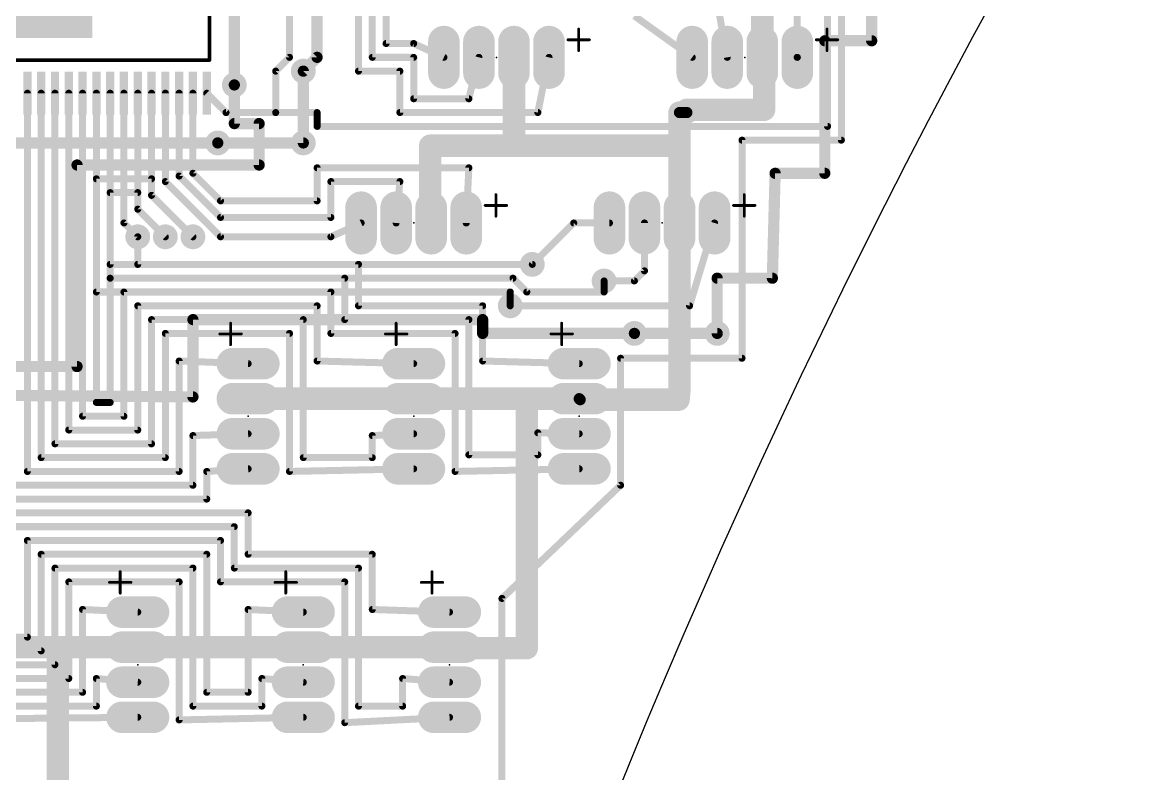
# Model space of a CAD drawing. Extents: x -47 to 149, y 1 to 249.
# Drawn here: x -2.17 to 38.77, y 98.56 to 125.76 of the extents above; entities that cross this region are included whole.
import ezdxf

# ---------------------------------------------------------------- set-up
doc = ezdxf.new("R2010")
doc.units = 0
for name, color, linetype in [('1', 22, 'CONTINUOUS'), ('16', 175, 'CONTINUOUS'), ('17', 82, 'CONTINUOUS'), ('18', 82, 'CONTINUOUS'), ('20', 7, 'CONTINUOUS'), ('21', 253, 'CONTINUOUS'), ('23', 7, 'CONTINUOUS')]:
    doc.layers.add(name, color=color, linetype=linetype)

# ---------------------------------------------------------------- blocks, each defined once
blk = doc.blocks.new('LONGP100')
at = {"const_width": 1}
blk.add_lwpolyline([(-0.5, 0), (0.5, 0)], dxfattribs=at)
at = {"const_width": 0.5}
for points in [[(-0.5, 0.25, 1), (-0.5, -0.25)], [(0.5, -0.25, 1), (0.5, 0.25)]]:
    blk.add_lwpolyline(points, format="xyb", dxfattribs=at)
blk = doc.blocks.new('RECT')
blk.add_solid([(-0.5, -0.5), (0.5, -0.5), (-0.5, 0.5), (0.5, 0.5)])
blk = doc.blocks.new('ROUNDV')
at = {"const_width": 0.5}
blk.add_lwpolyline([(0, -0.25, 1), (0, 0.25, 1), (0, -0.25)], format="xyb", dxfattribs=at)

msp = doc.modelspace()

# ---------------------------------------------------------------- linework, layer by layer
at = {"layer": '1'}
for points, const_width in [([(8.5, 124.5), (8.5, 130.5)], 0.4064), ([(7.5, 128.5), (7.5, 124.5)], 0.254), ([(5.5, 128), (5.5, 123.5)], 0.4064), ([(11, 128), (11, 125)], 0.254), ([(10.5, 124.5), (10.5, 127.5)], 0.254), ([(25.9, 127.5), (25.9, 124.5)], 0.254), ([(10, 127), (10, 124)], 0.254), ([(27, 122), (27, 126.9)], 0.254), ([(27.5, 126.4), (27.5, 121.5)], 0.254), ([(11, 125), (12, 125)], 0.254), ([(12, 125), (13.095, 124.5)], 0.254), ([(7.5, 124.5), (7, 124)], 0.254), ([(8, 124), (8.5, 124.5)], 0.4064), ([(12, 124.5), (10.5, 124.5)], 0.254), ([(12, 123), (12, 124.5)], 0.254), ([(14.365, 124.5), (14, 123)], 0.254), ([(16.5, 122.5), (16.905, 124.5)], 0.254), ([(25.9, 124.5), (25.905, 124.5)], 0.254), ([(7, 124), (7, 122.5)], 0.254), ([(10, 124), (11.5, 124)], 0.254), ([(11.5, 124), (11.5, 122.5)], 0.254), ([(-2, 109.5), (-2, 123.2)], 0.254), ([(-1.5, 110), (-1.5, 123.2)], 0.254), ([(-1, 123.2), (-1, 110.5)], 0.254), ([(-0.5, 111), (-0.5, 123.2)], 0.254), ([(0, 123.2), (0, 111.5)], 0.254), ([(0.5, 123.2), (0.5, 112)], 0.254), ([(1, 123.2), (1, 117)], 0.254), ([(1.5, 123.2), (1.5, 118.5)], 0.254), ([(2, 123.2), (2, 119)], 0.254), ([(2.5, 123.2), (2.5, 119.5)], 0.254), ([(3, 123.2), (3, 120)], 0.254), ([(3.5, 123.2), (3.5, 120.2)], 0.254), ([(4, 123.2), (4, 120.3)], 0.254), ([(4.5, 123.2), (5.2, 122.5)], 0.254), ([(14, 123), (12, 123)], 0.254), ([(5.2, 122.5), (7, 122.5)], 0.254), ([(7, 122.5), (8.5, 122.5)], 0.254), ([(8.5, 122.5), (8.5, 122)], 0.254), ([(11.5, 122.5), (16.5, 122.5)], 0.254), ([(8.5, 122), (27, 122)], 0.254), ([(27.5, 121.5), (23.9, 121.5)], 0.254), ([(23.9, 121.5), (23.9, 113.6)], 0.254), ([(8, 121.4), (4.9, 121.4)], 0.4064), ([(4, 120.3), (5, 119.3)], 0.254), ([(8.5, 119.3), (8.5, 120.5)], 0.254), ([(8.5, 120.5), (14, 120.5)], 0.254), ([(14, 120.5), (13.905, 118.5)], 0.254), ([(3, 120), (5, 118)], 0.254), ([(3.5, 120.2), (5, 118.7)], 0.254), ([(9, 118.7), (9, 120)], 0.254), ([(9, 120), (11.5, 120)], 0.254), ([(11.5, 120), (11.365, 118.5)], 0.254), ([(2.5, 119.5), (4, 118)], 0.254), ([(5, 119.3), (8.5, 119.3)], 0.254), ([(2, 119), (3, 118)], 0.254), ([(5, 118.7), (9, 118.7)], 0.254), ([(1.5, 118.5), (2, 118)], 0.254), ([(9, 118), (10.095, 118.5)], 0.254), ([(16.3, 117), (17.8, 118.5)], 0.254), ([(17.8, 118.5), (19.095, 118.5)], 0.254), ([(20.365, 116.765), (20.365, 118.5)], 0.254), ([(22, 115.5), (22.905, 118.5)], 0.254), ([(5, 118), (9, 118)], 0.254), ([(1, 117), (10, 117)], 0.254), ([(10, 117), (10, 115.5)], 0.254), ([(20, 116.4), (20.365, 116.765)], 0.254), ([(1, 112), (1, 116.5)], 0.254), ([(1, 116.5), (9.5, 116.5)], 0.254), ([(9.5, 116.5), (9.5, 115)], 0.254), ([(18.9, 116.4), (20, 116.4)], 0.254), ([(1.5, 111.5), (1.5, 116)], 0.254), ([(1.5, 116), (9, 116)], 0.254), ([(9, 114.5), (9, 116)], 0.254), ([(8.5, 115.5), (2, 115.5)], 0.254), ([(2, 115.5), (2, 111)], 0.254), ([(8.5, 113.5), (8.5, 115.5)], 0.254), ([(10, 115.5), (14.5, 115.5)], 0.254), ([(14.5, 115.5), (14.5, 113.5)], 0.254), ([(15.5, 115.5), (22, 115.5)], 0.254), ([(2.5, 110.5), (2.5, 115)], 0.254), ([(2.5, 115), (8, 115)], 0.254), ([(8, 115), (8, 110)], 0.254), ([(9.5, 115), (14, 115)], 0.254), ([(14, 115), (14, 110.1)], 0.254), ([(20, 114.5), (23, 114.5)], 0.4064), ([(7.5, 114.5), (3, 114.5)], 0.254), ([(3, 114.5), (3, 110)], 0.254), ([(7.5, 109.5), (7.5, 114.5)], 0.254), ([(13.5, 114.5), (9, 114.5)], 0.254), ([(13.5, 109.5), (13.5, 114.5)], 0.254), ([(6, 113.405), (3.5, 113.5)], 0.254), ([(3.5, 113.5), (3.5, 109.5)], 0.254), ([(12, 113.405), (8.5, 113.5)], 0.254), ([(14.5, 113.5), (18, 113.405)], 0.254), ([(23.9, 113.6), (19.5, 113.6)], 0.254), ([(19.5, 113.6), (19.5, 109)], 0.254), ([(0.5, 112), (1, 112)], 0.254), ([(0, 111.5), (1.5, 111.5)], 0.254), ([(2, 111), (-0.5, 111)], 0.254), ([(4, 110.8), (6, 110.865)], 0.254), ([(10.5, 110.8), (12, 110.865)], 0.254), ([(16.5, 110.1), (16.5, 110.9)], 0.254), ([(16.5, 110.9), (18, 110.865)], 0.254), ([(-1, 110.5), (2.5, 110.5)], 0.254), ([(4, 109), (4, 110.8)], 0.254), ([(10.5, 110), (10.5, 110.8)], 0.254), ([(14, 110.1), (16.5, 110.1)], 0.254), ([(3, 110), (-1.5, 110)], 0.254), ([(8, 110), (10.5, 110)], 0.254), ([(3.5, 109.5), (-2, 109.5)], 0.254), ([(4.5, 109.5), (6, 109.595)], 0.254), ([(4.5, 108.5), (4.5, 109.5)], 0.254), ([(12, 109.595), (7.5, 109.5)], 0.254), ([(18, 109.595), (13.5, 109.5)], 0.254), ([(-2.5, 109), (4, 109)], 0.254), ([(19.5, 109), (15.2, 104.9)], 0.254), ([(-3, 108.5), (4.5, 108.5)], 0.254), ([(6, 108), (-3, 108)], 0.254), ([(6, 106.5), (6, 108)], 0.254), ([(-2.5, 107.5), (5.5, 107.5)], 0.254), ([(5.5, 107.5), (5.5, 106)], 0.254), ([(5, 107), (-2, 107)], 0.254), ([(-2, 107), (-2, 103.5)], 0.254), ([(5, 105.5), (5, 107)], 0.254), ([(-1.5, 103), (-1.5, 106.5)], 0.254), ([(-1.5, 106.5), (4.5, 106.5)], 0.254), ([(4.5, 106.5), (4.5, 101.5)], 0.254), ([(10.5, 106.5), (6, 106.5)], 0.254), ([(10.5, 104.5), (10.5, 106.5)], 0.254), ([(4, 106), (-1, 106)], 0.254), ([(-1, 106), (-1, 102.5)], 0.254), ([(4, 101), (4, 106)], 0.254), ([(5.5, 106), (10, 106)], 0.254), ([(10, 106), (10, 101)], 0.254), ([(-0.5, 102), (-0.5, 105.5)], 0.254), ([(-0.5, 105.5), (3.5, 105.5)], 0.254), ([(3.5, 105.5), (3.5, 100.5)], 0.254), ([(9.5, 105.5), (5, 105.5)], 0.254), ([(9.5, 100.4), (9.5, 105.5)], 0.254), ([(15.2, 104.9), (15.2, 93.8)], 0.254), ([(2, 104.405), (0, 104.5)], 0.254), ([(0, 104.5), (0, 101.5)], 0.254), ([(6, 101.5), (6, 104.5)], 0.254), ([(6, 104.5), (8, 104.405)], 0.254), ([(13.3, 104.405), (10.5, 104.5)], 0.254), ([(-2, 103.5), (-4.5, 103.5)], 0.254), ([(-5, 103), (-1.5, 103)], 0.254), ([(-1, 102.5), (-5.5, 102.5)], 0.254), ([(-6, 102), (-0.5, 102)], 0.254), ([(0.5, 101), (0.5, 102)], 0.254), ([(0.5, 102), (2, 101.865)], 0.254), ([(8, 101.865), (6.5, 102)], 0.254), ([(6.5, 102), (6.5, 101)], 0.254), ([(11.6, 101), (11.6, 102)], 0.254), ([(11.6, 102), (13.3, 101.865)], 0.254), ([(0, 101.5), (-6.5, 101.5)], 0.254), ([(4.5, 101.5), (6, 101.5)], 0.254), ([(-7, 101), (0.5, 101)], 0.254), ([(6.5, 101), (4, 101)], 0.254), ([(10, 101), (11.6, 101)], 0.254), ([(-7.5, 100.5), (2, 100.595)], 0.254), ([(3.5, 100.5), (8, 100.595)], 0.254), ([(13.3, 100.595), (9.5, 100.4)], 0.254)]:
    msp.add_lwpolyline(points, dxfattribs=dict(at, const_width=const_width))
for points, const_width in [([(11, 125.0635, 1), (11, 124.9365)], 0.127), ([(10.9365, 125, 1), (11.0635, 125)], 0.127), ([(12.0264, 125.0578, 1), (11.9736, 124.9422)], 0.127), ([(12, 124.9365, 1), (12, 125.0635)], 0.127), ([(7.4365, 124.5, 1), (7.5635, 124.5)], 0.127), ([(7.5449, 124.4551, 1), (7.4551, 124.5449)], 0.127), ([(8.3984, 124.5, 1), (8.6016, 124.5)], 0.2032), ([(8.5718, 124.4282, 1), (8.4282, 124.5718)], 0.2032), ([(10.5, 124.5635, 1), (10.5, 124.4365)], 0.127), ([(10.4365, 124.5, 1), (10.5635, 124.5)], 0.127), ([(12.0635, 124.5, 1), (11.9365, 124.5)], 0.127), ([(12, 124.4365, 1), (12, 124.5635)], 0.127), ([(13.0686, 124.4422, 1), (13.1214, 124.5578)], 0.127), ([(14.4267, 124.485, 1), (14.3033, 124.515)], 0.127), ([(16.9672, 124.4874, 1), (16.8428, 124.5126)], 0.127), ([(25.9, 124.5635, 1), (25.9, 124.4365)], 0.127), ([(25.8365, 124.5, 1), (25.9635, 124.5)], 0.127), ([(25.905, 124.4365, 1), (25.905, 124.5635)], 0.127), ([(7.0635, 124, 1), (6.9365, 124)], 0.127), ([(6.9551, 124.0449, 1), (7.0449, 123.9551)], 0.127), ([(7.9282, 124.0718, 1), (8.0718, 123.9282)], 0.2032), ([(10, 124.0635, 1), (10, 123.9365)], 0.127), ([(11.5635, 124, 1), (11.4365, 124)], 0.127), ([(11.5, 123.9365, 1), (11.5, 124.0635)], 0.127), ([(9.9365, 124, 1), (10.0635, 124)], 0.127), ([(-1.9365, 123.2, 1), (-2.0635, 123.2)], 0.127), ([(-1.4365, 123.2, 1), (-1.5635, 123.2)], 0.127), ([(-0.9365, 123.2, 1), (-1.0635, 123.2)], 0.127), ([(-0.4365, 123.2, 1), (-0.5635, 123.2)], 0.127), ([(0.0635, 123.2, 1), (-0.0635, 123.2)], 0.127), ([(0.5635, 123.2, 1), (0.4365, 123.2)], 0.127), ([(1.0635, 123.2, 1), (0.9365, 123.2)], 0.127), ([(1.5635, 123.2, 1), (1.4365, 123.2)], 0.127), ([(2.0635, 123.2, 1), (1.9365, 123.2)], 0.127), ([(2.5635, 123.2, 1), (2.4365, 123.2)], 0.127), ([(3.0635, 123.2, 1), (2.9365, 123.2)], 0.127), ([(3.5635, 123.2, 1), (3.4365, 123.2)], 0.127), ([(4.0635, 123.2, 1), (3.9365, 123.2)], 0.127), ([(4.5449, 123.2449, 1), (4.4551, 123.1551)], 0.127), ([(5.3984, 123.5, 1), (5.6016, 123.5)], 0.2032), ([(12, 123.0635, 1), (12, 122.9365)], 0.127), ([(11.9365, 123, 1), (12.0635, 123)], 0.127), ([(13.9383, 123.015, 1), (14.0617, 122.985)], 0.127), ([(14, 122.9365, 1), (14, 123.0635)], 0.127), ([(5.2, 122.5635, 1), (5.2, 122.4365)], 0.127), ([(5.1551, 122.4551, 1), (5.2449, 122.5449)], 0.127), ([(7, 122.5635, 1), (7, 122.4365)], 0.127), ([(6.9365, 122.5, 1), (7.0635, 122.5)], 0.127), ([(7, 122.4365, 1), (7, 122.5635)], 0.127), ([(8.5635, 122.5, 1), (8.4365, 122.5)], 0.127), ([(8.5, 122.4365, 1), (8.5, 122.5635)], 0.127), ([(11.5, 122.5635, 1), (11.5, 122.4365)], 0.127), ([(11.4365, 122.5, 1), (11.5635, 122.5)], 0.127), ([(16.4378, 122.5126, 1), (16.5622, 122.4874)], 0.127), ([(16.5, 122.4365, 1), (16.5, 122.5635)], 0.127), ([(8.5, 122.0635, 1), (8.5, 121.9365)], 0.127), ([(8.4365, 122, 1), (8.5635, 122)], 0.127), ([(26.9365, 122, 1), (27.0635, 122)], 0.127), ([(27, 121.9365, 1), (27, 122.0635)], 0.127), ([(23.9, 121.5635, 1), (23.9, 121.4365)], 0.127), ([(23.9635, 121.5, 1), (23.8365, 121.5)], 0.127), ([(27.5, 121.4365, 1), (27.5, 121.5635)], 0.127), ([(4.9, 121.5016, 1), (4.9, 121.2984)], 0.2032), ([(8, 121.2984, 1), (8, 121.5016)], 0.2032), ([(27.4365, 121.5, 1), (27.5635, 121.5)], 0.127), ([(4.0449, 120.3449, 1), (3.9551, 120.2551)], 0.127), ([(8.5635, 120.5, 1), (8.4365, 120.5)], 0.127), ([(8.5, 120.5635, 1), (8.5, 120.4365)], 0.127), ([(14.0634, 120.497, 1), (13.9366, 120.503)], 0.127), ([(14, 120.4365, 1), (14, 120.5635)], 0.127), ([(3.0449, 120.0449, 1), (2.9551, 119.9551)], 0.127), ([(2.9365, 120, 1), (3.0635, 120)], 0.127), ([(3.5449, 120.2449, 1), (3.4551, 120.1551)], 0.127), ([(3.4365, 120.2, 1), (3.5635, 120.2)], 0.127), ([(3.9365, 120.3, 1), (4.0635, 120.3)], 0.127), ([(9.0635, 120, 1), (8.9365, 120)], 0.127), ([(9, 120.0635, 1), (9, 119.9365)], 0.127), ([(11.5632, 119.9943, 1), (11.4368, 120.0057)], 0.127), ([(11.5, 119.9365, 1), (11.5, 120.0635)], 0.127), ([(2.5449, 119.5449, 1), (2.4551, 119.4551)], 0.127), ([(2.4365, 119.5, 1), (2.5635, 119.5)], 0.127), ([(5, 119.3635, 1), (5, 119.2365)], 0.127), ([(4.9551, 119.2551, 1), (5.0449, 119.3449)], 0.127), ([(8.4365, 119.3, 1), (8.5635, 119.3)], 0.127), ([(8.5, 119.2365, 1), (8.5, 119.3635)], 0.127), ([(2.0449, 119.0449, 1), (1.9551, 118.9551)], 0.127), ([(1.9365, 119, 1), (2.0635, 119)], 0.127), ([(5, 118.7635, 1), (5, 118.6365)], 0.127), ([(4.9551, 118.6551, 1), (5.0449, 118.7449)], 0.127), ([(8.9365, 118.7, 1), (9.0635, 118.7)], 0.127), ([(9, 118.6365, 1), (9, 118.7635)], 0.127), ([(1.5449, 118.5449, 1), (1.4551, 118.4551)], 0.127), ([(1.4365, 118.5, 1), (1.5635, 118.5)], 0.127), ([(10.1214, 118.4422, 1), (10.0686, 118.5578)], 0.127), ([(11.3018, 118.5057, 1), (11.4282, 118.4943)], 0.127), ([(13.8416, 118.503, 1), (13.9684, 118.497)], 0.127), ([(17.8, 118.5635, 1), (17.8, 118.4365)], 0.127), ([(17.8449, 118.4551, 1), (17.7551, 118.5449)], 0.127), ([(19.095, 118.4365, 1), (19.095, 118.5635)], 0.127), ([(20.4285, 118.5, 1), (20.3015, 118.5)], 0.127), ([(22.9658, 118.4817, 1), (22.8442, 118.5183)], 0.127), ([(1.9551, 117.9551, 1), (2.0449, 118.0449)], 0.127), ([(2.9551, 117.9551, 1), (3.0449, 118.0449)], 0.127), ([(3.9551, 117.9551, 1), (4.0449, 118.0449)], 0.127), ([(5, 118.0635, 1), (5, 117.9365)], 0.127), ([(4.9551, 117.9551, 1), (5.0449, 118.0449)], 0.127), ([(8.9736, 118.0578, 1), (9.0264, 117.9422)], 0.127), ([(9, 117.9365, 1), (9, 118.0635)], 0.127), ([(1, 117.0635, 1), (1, 116.9365)], 0.127), ([(10.0635, 117, 1), (9.9365, 117)], 0.127), ([(10, 116.9365, 1), (10, 117.0635)], 0.127), ([(16.2551, 117.0449, 1), (16.3449, 116.9551)], 0.127), ([(0.9365, 117, 1), (1.0635, 117)], 0.127), ([(20.3015, 116.765, 1), (20.4285, 116.765)], 0.127), ([(20.4099, 116.7201, 1), (20.3201, 116.8099)], 0.127), ([(1.0635, 116.5, 1), (0.9365, 116.5)], 0.127), ([(1, 116.5635, 1), (1, 116.4365)], 0.127), ([(9.5635, 116.5, 1), (9.4365, 116.5)], 0.127), ([(9.5, 116.4365, 1), (9.5, 116.5635)], 0.127), ([(18.9, 116.4635, 1), (18.9, 116.3365)], 0.127), ([(19.9551, 116.4449, 1), (20.0449, 116.3551)], 0.127), ([(20, 116.3365, 1), (20, 116.4635)], 0.127), ([(1.5635, 116, 1), (1.4365, 116)], 0.127), ([(1.5, 116.0635, 1), (1.5, 115.9365)], 0.127), ([(9.0635, 116, 1), (8.9365, 116)], 0.127), ([(9, 115.9365, 1), (9, 116.0635)], 0.127), ([(2, 115.5635, 1), (2, 115.4365)], 0.127), ([(2.0635, 115.5, 1), (1.9365, 115.5)], 0.127), ([(8.5635, 115.5, 1), (8.4365, 115.5)], 0.127), ([(8.5, 115.4365, 1), (8.5, 115.5635)], 0.127), ([(10, 115.5635, 1), (10, 115.4365)], 0.127), ([(9.9365, 115.5, 1), (10.0635, 115.5)], 0.127), ([(14.5635, 115.5, 1), (14.4365, 115.5)], 0.127), ([(14.5, 115.4365, 1), (14.5, 115.5635)], 0.127), ([(15.5, 115.5635, 1), (15.5, 115.4365)], 0.127), ([(21.9392, 115.5183, 1), (22.0608, 115.4817)], 0.127), ([(22, 115.4365, 1), (22, 115.5635)], 0.127), ([(2.5635, 115, 1), (2.4365, 115)], 0.127), ([(2.5, 115.0635, 1), (2.5, 114.9365)], 0.127), ([(8.0635, 115, 1), (7.9365, 115)], 0.127), ([(8, 114.9365, 1), (8, 115.0635)], 0.127), ([(9.5, 115.0635, 1), (9.5, 114.9365)], 0.127), ([(9.4365, 115, 1), (9.5635, 115)], 0.127), ([(14.0635, 115, 1), (13.9365, 115)], 0.127), ([(14, 114.9365, 1), (14, 115.0635)], 0.127), ([(20, 114.6016, 1), (20, 114.3984)], 0.2032), ([(23, 114.3984, 1), (23, 114.6016)], 0.2032), ([(3, 114.5635, 1), (3, 114.4365)], 0.127), ([(3.0635, 114.5, 1), (2.9365, 114.5)], 0.127), ([(7.5635, 114.5, 1), (7.4365, 114.5)], 0.127), ([(7.5, 114.4365, 1), (7.5, 114.5635)], 0.127), ([(9, 114.5635, 1), (9, 114.4365)], 0.127), ([(8.9365, 114.5, 1), (9.0635, 114.5)], 0.127), ([(13.5635, 114.5, 1), (13.4365, 114.5)], 0.127), ([(13.5, 114.4365, 1), (13.5, 114.5635)], 0.127), ([(3.5024, 113.5635, 1), (3.4976, 113.4365)], 0.127), ([(3.5635, 113.5, 1), (3.4365, 113.5)], 0.127), ([(5.9976, 113.3415, 1), (6.0024, 113.4685)], 0.127), ([(8.5017, 113.5635, 1), (8.4983, 113.4365)], 0.127), ([(8.4365, 113.5, 1), (8.5635, 113.5)], 0.127), ([(11.9983, 113.3415, 1), (12.0017, 113.4685)], 0.127), ([(14.5017, 113.5635, 1), (14.4983, 113.4365)], 0.127), ([(14.4365, 113.5, 1), (14.5635, 113.5)], 0.127), ([(17.9983, 113.3415, 1), (18.0017, 113.4685)], 0.127), ([(19.5, 113.6635, 1), (19.5, 113.5365)], 0.127), ([(19.5635, 113.6, 1), (19.4365, 113.6)], 0.127), ([(23.8365, 113.6, 1), (23.9635, 113.6)], 0.127), ([(23.9, 113.5365, 1), (23.9, 113.6635)], 0.127), ([(0.5, 112.0635, 1), (0.5, 111.9365)], 0.127), ([(0.4365, 112, 1), (0.5635, 112)], 0.127), ([(0.9365, 112, 1), (1.0635, 112)], 0.127), ([(1, 111.9365, 1), (1, 112.0635)], 0.127), ([(0, 111.5635, 1), (0, 111.4365)], 0.127), ([(-0.0635, 111.5, 1), (0.0635, 111.5)], 0.127), ([(1.4365, 111.5, 1), (1.5635, 111.5)], 0.127), ([(1.5, 111.4365, 1), (1.5, 111.5635)], 0.127), ([(-0.5, 111.0635, 1), (-0.5, 110.9365)], 0.127), ([(-0.5635, 111, 1), (-0.4365, 111)], 0.127), ([(1.9365, 111, 1), (2.0635, 111)], 0.127), ([(2, 110.9365, 1), (2, 111.0635)], 0.127), ([(6.0021, 110.8015, 1), (5.9979, 110.9285)], 0.127), ([(12.0027, 110.8016, 1), (11.9973, 110.9284)], 0.127), ([(16.5635, 110.9, 1), (16.4365, 110.9)], 0.127), ([(16.5015, 110.9635, 1), (16.4985, 110.8365)], 0.127), ([(17.9985, 110.8015, 1), (18.0015, 110.9285)], 0.127), ([(-1, 110.5635, 1), (-1, 110.4365)], 0.127), ([(-1.0635, 110.5, 1), (-0.9365, 110.5)], 0.127), ([(2.4365, 110.5, 1), (2.5635, 110.5)], 0.127), ([(2.5, 110.4365, 1), (2.5, 110.5635)], 0.127), ([(4.0635, 110.8, 1), (3.9365, 110.8)], 0.127), ([(3.9979, 110.8635, 1), (4.0021, 110.7365)], 0.127), ([(10.5635, 110.8, 1), (10.4365, 110.8)], 0.127), ([(10.4973, 110.8634, 1), (10.5027, 110.7366)], 0.127), ([(14, 110.1635, 1), (14, 110.0365)], 0.127), ([(13.9365, 110.1, 1), (14.0635, 110.1)], 0.127), ([(16.4365, 110.1, 1), (16.5635, 110.1)], 0.127), ([(16.5, 110.0365, 1), (16.5, 110.1635)], 0.127), ([(-1.5, 110.0635, 1), (-1.5, 109.9365)], 0.127), ([(-1.5635, 110, 1), (-1.4365, 110)], 0.127), ([(2.9365, 110, 1), (3.0635, 110)], 0.127), ([(3, 109.9365, 1), (3, 110.0635)], 0.127), ([(8, 110.0635, 1), (8, 109.9365)], 0.127), ([(7.9365, 110, 1), (8.0635, 110)], 0.127), ([(10.4365, 110, 1), (10.5635, 110)], 0.127), ([(10.5, 109.9365, 1), (10.5, 110.0635)], 0.127), ([(-2, 109.5635, 1), (-2, 109.4365)], 0.127), ([(-2.0635, 109.5, 1), (-1.9365, 109.5)], 0.127), ([(3.4365, 109.5, 1), (3.5635, 109.5)], 0.127), ([(3.5, 109.4365, 1), (3.5, 109.5635)], 0.127), ([(4.5635, 109.5, 1), (4.4365, 109.5)], 0.127), ([(4.496, 109.5634, 1), (4.504, 109.4366)], 0.127), ([(6.004, 109.5316, 1), (5.996, 109.6584)], 0.127), ([(7.4987, 109.5635, 1), (7.5013, 109.4365)], 0.127), ([(7.4365, 109.5, 1), (7.5635, 109.5)], 0.127), ([(12.0013, 109.5315, 1), (11.9987, 109.6585)], 0.127), ([(13.4987, 109.5635, 1), (13.5013, 109.4365)], 0.127), ([(13.4365, 109.5, 1), (13.5635, 109.5)], 0.127), ([(18.0013, 109.5315, 1), (17.9987, 109.6585)], 0.127), ([(3.9365, 109, 1), (4.0635, 109)], 0.127), ([(4, 108.9365, 1), (4, 109.0635)], 0.127), ([(19.4365, 109, 1), (19.5635, 109)], 0.127), ([(19.5438, 108.954, 1), (19.4562, 109.046)], 0.127), ([(4.4365, 108.5, 1), (4.5635, 108.5)], 0.127), ([(4.5, 108.4365, 1), (4.5, 108.5635)], 0.127), ([(6.0635, 108, 1), (5.9365, 108)], 0.127), ([(6, 107.9365, 1), (6, 108.0635)], 0.127), ([(5.5635, 107.5, 1), (5.4365, 107.5)], 0.127), ([(5.5, 107.4365, 1), (5.5, 107.5635)], 0.127), ([(-2, 107.0635, 1), (-2, 106.9365)], 0.127), ([(-1.9365, 107, 1), (-2.0635, 107)], 0.127), ([(5.0635, 107, 1), (4.9365, 107)], 0.127), ([(5, 106.9365, 1), (5, 107.0635)], 0.127), ([(-1.4365, 106.5, 1), (-1.5635, 106.5)], 0.127), ([(-1.5, 106.5635, 1), (-1.5, 106.4365)], 0.127), ([(4.5635, 106.5, 1), (4.4365, 106.5)], 0.127), ([(4.5, 106.4365, 1), (4.5, 106.5635)], 0.127), ([(6, 106.5635, 1), (6, 106.4365)], 0.127), ([(5.9365, 106.5, 1), (6.0635, 106.5)], 0.127), ([(10.5635, 106.5, 1), (10.4365, 106.5)], 0.127), ([(10.5, 106.4365, 1), (10.5, 106.5635)], 0.127), ([(-1, 106.0635, 1), (-1, 105.9365)], 0.127), ([(-0.9365, 106, 1), (-1.0635, 106)], 0.127), ([(4.0635, 106, 1), (3.9365, 106)], 0.127), ([(4, 105.9365, 1), (4, 106.0635)], 0.127), ([(5.5, 106.0635, 1), (5.5, 105.9365)], 0.127), ([(5.4365, 106, 1), (5.5635, 106)], 0.127), ([(10.0635, 106, 1), (9.9365, 106)], 0.127), ([(10, 105.9365, 1), (10, 106.0635)], 0.127), ([(-0.4365, 105.5, 1), (-0.5635, 105.5)], 0.127), ([(-0.5, 105.5635, 1), (-0.5, 105.4365)], 0.127), ([(3.5635, 105.5, 1), (3.4365, 105.5)], 0.127), ([(3.5, 105.4365, 1), (3.5, 105.5635)], 0.127), ([(5, 105.5635, 1), (5, 105.4365)], 0.127), ([(4.9365, 105.5, 1), (5.0635, 105.5)], 0.127), ([(9.5635, 105.5, 1), (9.4365, 105.5)], 0.127), ([(9.5, 105.4365, 1), (9.5, 105.5635)], 0.127), ([(15.2635, 104.9, 1), (15.1365, 104.9)], 0.127), ([(15.1562, 104.946, 1), (15.2438, 104.854)], 0.127), ([(0.003, 104.5634, 1), (-0.003, 104.4366)], 0.127), ([(0.0635, 104.5, 1), (-0.0635, 104.5)], 0.127), ([(1.997, 104.3416, 1), (2.003, 104.4684)], 0.127), ([(6.0635, 104.5, 1), (5.9365, 104.5)], 0.127), ([(6.003, 104.5634, 1), (5.997, 104.4366)], 0.127), ([(7.997, 104.3416, 1), (8.003, 104.4684)], 0.127), ([(10.5022, 104.5635, 1), (10.4978, 104.4365)], 0.127), ([(10.4365, 104.5, 1), (10.5635, 104.5)], 0.127), ([(13.2978, 104.3415, 1), (13.3022, 104.4685)], 0.127), ([(-2, 103.4365, 1), (-2, 103.5635)], 0.127), ([(-2.0635, 103.5, 1), (-1.9365, 103.5)], 0.127), ([(-1.5635, 103, 1), (-1.4365, 103)], 0.127), ([(-1.5, 102.9365, 1), (-1.5, 103.0635)], 0.127), ([(-1.0635, 102.5, 1), (-0.9365, 102.5)], 0.127), ([(-1, 102.4365, 1), (-1, 102.5635)], 0.127), ([(-0.5635, 102, 1), (-0.4365, 102)], 0.127), ([(-0.5, 101.9365, 1), (-0.5, 102.0635)], 0.127), ([(0.5635, 102, 1), (0.4365, 102)], 0.127), ([(0.5057, 102.0632, 1), (0.4943, 101.9368)], 0.127), ([(1.9943, 101.8018, 1), (2.0057, 101.9282)], 0.127), ([(6.5057, 102.0632, 1), (6.4943, 101.9368)], 0.127), ([(6.5635, 102, 1), (6.4365, 102)], 0.127), ([(7.9943, 101.8018, 1), (8.0057, 101.9282)], 0.127), ([(11.6635, 102, 1), (11.5365, 102)], 0.127), ([(11.605, 102.0633, 1), (11.595, 101.9367)], 0.127), ([(13.295, 101.8017, 1), (13.305, 101.9283)], 0.127), ([(-0.0635, 101.5, 1), (0.0635, 101.5)], 0.127), ([(0, 101.4365, 1), (0, 101.5635)], 0.127), ([(4.5, 101.5635, 1), (4.5, 101.4365)], 0.127), ([(4.4365, 101.5, 1), (4.5635, 101.5)], 0.127), ([(5.9365, 101.5, 1), (6.0635, 101.5)], 0.127), ([(6, 101.4365, 1), (6, 101.5635)], 0.127), ([(0.4365, 101, 1), (0.5635, 101)], 0.127), ([(0.5, 100.9365, 1), (0.5, 101.0635)], 0.127), ([(4, 101.0635, 1), (4, 100.9365)], 0.127), ([(3.9365, 101, 1), (4.0635, 101)], 0.127), ([(6.4365, 101, 1), (6.5635, 101)], 0.127), ([(6.5, 100.9365, 1), (6.5, 101.0635)], 0.127), ([(10, 101.0635, 1), (10, 100.9365)], 0.127), ([(9.9365, 101, 1), (10.0635, 101)], 0.127), ([(11.5365, 101, 1), (11.6635, 101)], 0.127), ([(11.6, 100.9365, 1), (11.6, 101.0635)], 0.127), ([(2.0006, 100.5315, 1), (1.9994, 100.6585)], 0.127), ([(3.4987, 100.5635, 1), (3.5013, 100.4365)], 0.127), ([(3.4365, 100.5, 1), (3.5635, 100.5)], 0.127), ([(8.0013, 100.5315, 1), (7.9987, 100.6585)], 0.127), ([(9.4967, 100.4634, 1), (9.5033, 100.3366)], 0.127), ([(9.4365, 100.4, 1), (9.5635, 100.4)], 0.127), ([(13.3033, 100.5316, 1), (13.2967, 100.6584)], 0.127)]:
    msp.add_lwpolyline(points, format="xyb", dxfattribs=dict(at, const_width=const_width))
at = {"layer": '16'}
for points, const_width in [([(28.6, 125.1), (28.6, 128.4)], 0.4064), ([(23, 126.5), (23.365, 124.5)], 0.254), ([(24.635, 124.5), (24.635, 126.5)], 0.8128), ([(20, 126), (22.095, 124.5)], 0.254), ([(26.9, 120.3), (26.9, 125.1)], 0.4064), ([(26.9, 125.1), (28.6, 125.1)], 0.4064), ([(15.635, 124.5), (15.635, 121.3)], 0.8128), ([(24.7, 122.6), (24.7, 124.5)], 0.8128), ([(24.7, 124.5), (24.635, 124.5)], 0.6096), ([(8, 124), (8, 121.4)], 0.4064), ([(5.5, 123.5), (5.5, 122.1)], 0.4064), ([(21.635, 121.3), (21.635, 122.5)], 0.8128), ([(21.9, 122.5), (21.9, 122.6)], 0.8128), ([(21.9, 122.6), (24.7, 122.6)], 0.8128), ([(21.635, 122.5), (21.9, 122.5)], 0.4064), ([(5.5, 122.1), (6.4, 122.1)], 0.4064), ([(6.4, 122.1), (6.4, 120.6)], 0.4064), ([(15.635, 121.3), (12.6, 121.3)], 0.8128), ([(12.6, 121.3), (12.6, 118.5)], 0.8128), ([(15.635, 121.3), (21.635, 121.3)], 0.8128), ([(21.635, 118.5), (21.635, 121.3)], 0.8128), ([(4.9, 121.4), (-7.2, 121.4)], 0.4064), ([(6.4, 120.6), (-0.2, 120.6)], 0.4064), ([(-0.2, 120.6), (-0.2, 113.3)], 0.4064), ([(25.1, 120.3), (25, 116.5)], 0.4064), ([(25.1, 120.3), (26.9, 120.3)], 0.4064), ([(2.5, 120.1), (0.5, 120.1)], 0.254), ([(0.5, 120.1), (0.5, 116)], 0.254), ([(2.5, 119.5), (2.5, 120.1)], 0.254), ([(2, 119.6), (1, 119.6)], 0.254), ([(1, 119.6), (1, 116.5)], 0.254), ([(2, 119), (2, 119.6)], 0.254), ([(4, 118), (2.5, 119.5)], 0.254), ([(3, 118), (2, 119)], 0.254), ([(12.6, 118.5), (12.635, 118.5)], 0.6096), ([(21.635, 112.465), (21.635, 118.5)], 0.8128), ([(2, 118), (2, 117)], 0.254), ([(2, 117), (16.3, 117)], 0.254), ([(23, 114.5), (23, 116.5)], 0.4064), ([(23, 116.5), (25, 116.5)], 0.4064), ([(1, 116.5), (15.6, 116.5)], 0.254), ([(15.6, 116.5), (16.1, 116)], 0.254), ([(18.9, 116), (18.9, 116.4)], 0.254), ([(0.5, 116), (15.5, 116)], 0.254), ([(15.5, 116), (15.5, 115.5)], 0.254), ([(16.1, 116), (18.9, 116)], 0.254), ([(4, 112.2), (4, 115)], 0.4064), ([(4, 115), (14.5, 115)], 0.4064), ([(14.5, 115), (14.5, 114.5)], 0.4064), ([(14.5, 114.5), (20, 114.5)], 0.4064), ([(-0.2, 113.3), (-8.4, 113.3)], 0.4064), ([(21.6, 112.1), (21.635, 112.465)], 0.8128), ([(-8.2, 112.3), (4, 112.2)], 0.4064), ([(6, 112.135), (12, 112.135)], 0.8128), ([(12, 112.135), (16.1, 112.135)], 0.8128), ([(16.1, 112.135), (18, 112.135)], 0.8128), ([(16.1, 103.1), (16.1, 112.135)], 0.8128), ([(18.035, 112.1), (21.6, 112.1)], 0.8128), ([(18, 112.135), (18.035, 112.1)], 0.4064), ([(-8.1, 103.135), (-0.9, 103.135)], 0.8128), ([(-0.9, 103.135), (2, 103.135)], 0.8128), ([(-0.9, 95.4), (-0.9, 103.135)], 0.8128), ([(2, 103.135), (8, 103.135)], 0.8128), ([(8, 103.135), (13.3, 103.135)], 0.8128), ([(13.3, 103.135), (14.035, 103.1)], 0.8128), ([(14.035, 103.1), (16.1, 103.1)], 0.8128)]:
    msp.add_lwpolyline(points, dxfattribs=dict(at, const_width=const_width))
for points, const_width in [([(27.0016, 125.1, 1), (26.7984, 125.1)], 0.2032), ([(26.9, 125.2016, 1), (26.9, 124.9984)], 0.2032), ([(28.6, 124.9984, 1), (28.6, 125.2016)], 0.2032), ([(15.8382, 124.5, 1), (15.4318, 124.5)], 0.4064), ([(24.9032, 124.5, 1), (24.4968, 124.5)], 0.4064), ([(28.4984, 125.1, 1), (28.7016, 125.1)], 0.2032), ([(22.058, 124.4484, 1), (22.132, 124.5516)], 0.127), ([(23.3025, 124.4886, 1), (23.4275, 124.5114)], 0.127), ([(24.4318, 124.5, 1), (24.8382, 124.5)], 0.4064), ([(24.635, 124.6524, 1), (24.635, 124.3476)], 0.3048), ([(24.7, 124.3476, 1), (24.7, 124.6524)], 0.3048), ([(8.1016, 124, 1), (7.8984, 124)], 0.2032), ([(5.6016, 123.5, 1), (5.3984, 123.5)], 0.2032), ([(21.8382, 122.5, 1), (21.4318, 122.5)], 0.4064), ([(22.1032, 122.6, 1), (21.6968, 122.6)], 0.4064), ([(21.9, 122.8032, 1), (21.9, 122.3968)], 0.4064), ([(24.7, 122.3968, 1), (24.7, 122.8032)], 0.4064), ([(21.635, 122.6016, 1), (21.635, 122.3984)], 0.2032), ([(21.6968, 122.5, 1), (22.1032, 122.5)], 0.4064), ([(21.9, 122.3984, 1), (21.9, 122.6016)], 0.2032), ([(24.4968, 122.6, 1), (24.9032, 122.6)], 0.4064), ([(5.5, 122.2016, 1), (5.5, 121.9984)], 0.2032), ([(5.3984, 122.1, 1), (5.6016, 122.1)], 0.2032), ([(6.5016, 122.1, 1), (6.2984, 122.1)], 0.2032), ([(6.4, 121.9984, 1), (6.4, 122.2016)], 0.2032), ([(12.6, 121.5032, 1), (12.6, 121.0968)], 0.4064), ([(12.8032, 121.3, 1), (12.3968, 121.3)], 0.4064), ([(15.635, 121.5032, 1), (15.635, 121.0968)], 0.4064), ([(15.635, 121.0968, 1), (15.635, 121.5032)], 0.4064), ([(21.8382, 121.3, 1), (21.4318, 121.3)], 0.4064), ([(21.635, 121.0968, 1), (21.635, 121.5032)], 0.4064), ([(4.9, 121.2984, 1), (4.9, 121.5016)], 0.2032), ([(7.8984, 121.4, 1), (8.1016, 121.4)], 0.2032), ([(15.4318, 121.3, 1), (15.8382, 121.3)], 0.4064), ([(21.4318, 121.3, 1), (21.8382, 121.3)], 0.4064), ([(-0.2, 120.7016, 1), (-0.2, 120.4984)], 0.2032), ([(-0.0984, 120.6, 1), (-0.3016, 120.6)], 0.2032), ([(6.4, 120.4984, 1), (6.4, 120.7016)], 0.2032), ([(6.2984, 120.6, 1), (6.5016, 120.6)], 0.2032), ([(25.1, 120.4016, 1), (25.1, 120.1984)], 0.2032), ([(25.2016, 120.2973, 1), (24.9984, 120.3027)], 0.2032), ([(26.7984, 120.3, 1), (27.0016, 120.3)], 0.2032), ([(26.9, 120.1984, 1), (26.9, 120.4016)], 0.2032), ([(0.5, 120.1635, 1), (0.5, 120.0365)], 0.127), ([(0.5635, 120.1, 1), (0.4365, 120.1)], 0.127), ([(2.5635, 120.1, 1), (2.4365, 120.1)], 0.127), ([(2.5, 120.0365, 1), (2.5, 120.1635)], 0.127), ([(1, 119.6635, 1), (1, 119.5365)], 0.127), ([(1.0635, 119.6, 1), (0.9365, 119.6)], 0.127), ([(2.0635, 119.6, 1), (1.9365, 119.6)], 0.127), ([(2, 119.5365, 1), (2, 119.6635)], 0.127), ([(2.5449, 119.5449, 1), (2.4551, 119.4551)], 0.127), ([(2.4365, 119.5, 1), (2.5635, 119.5)], 0.127), ([(2.0449, 119.0449, 1), (1.9551, 118.9551)], 0.127), ([(1.9365, 119, 1), (2.0635, 119)], 0.127), ([(12.6, 118.6524, 1), (12.6, 118.3476)], 0.3048), ([(12.635, 118.3476, 1), (12.635, 118.6524)], 0.3048), ([(21.8382, 118.5, 1), (21.4318, 118.5)], 0.4064), ([(12.3968, 118.5, 1), (12.8032, 118.5)], 0.4064), ([(21.4318, 118.5, 1), (21.8382, 118.5)], 0.4064), ([(2.0635, 118, 1), (1.9365, 118)], 0.127), ([(2.9551, 117.9551, 1), (3.0449, 118.0449)], 0.127), ([(3.9551, 117.9551, 1), (4.0449, 118.0449)], 0.127), ([(2, 117.0635, 1), (2, 116.9365)], 0.127), ([(16.3, 116.9365, 1), (16.3, 117.0635)], 0.127), ([(1.9365, 117, 1), (2.0635, 117)], 0.127), ([(23.1016, 116.5, 1), (22.8984, 116.5)], 0.2032), ([(23, 116.6016, 1), (23, 116.3984)], 0.2032), ([(25, 116.3984, 1), (25, 116.6016)], 0.2032), ([(1, 116.5635, 1), (1, 116.4365)], 0.127), ([(0.9365, 116.5, 1), (1.0635, 116.5)], 0.127), ([(15.6449, 116.5449, 1), (15.5551, 116.4551)], 0.127), ([(15.6, 116.4365, 1), (15.6, 116.5635)], 0.127), ([(18.9635, 116.4, 1), (18.8365, 116.4)], 0.127), ([(24.8984, 116.5027, 1), (25.1016, 116.4973)], 0.2032), ([(0.5, 116.0635, 1), (0.5, 115.9365)], 0.127), ([(0.4365, 116, 1), (0.5635, 116)], 0.127), ([(15.5635, 116, 1), (15.4365, 116)], 0.127), ([(15.5, 115.9365, 1), (15.5, 116.0635)], 0.127), ([(16.1, 116.0635, 1), (16.1, 115.9365)], 0.127), ([(16.0551, 115.9551, 1), (16.1449, 116.0449)], 0.127), ([(18.8365, 116, 1), (18.9635, 116)], 0.127), ([(18.9, 115.9365, 1), (18.9, 116.0635)], 0.127), ([(15.4365, 115.5, 1), (15.5635, 115.5)], 0.127), ([(4.1016, 115, 1), (3.8984, 115)], 0.2032), ([(4, 115.1016, 1), (4, 114.8984)], 0.2032), ([(14.6016, 115, 1), (14.3984, 115)], 0.2032), ([(14.5, 114.8984, 1), (14.5, 115.1016)], 0.2032), ([(14.5, 114.6016, 1), (14.5, 114.3984)], 0.2032), ([(20, 114.3984, 1), (20, 114.6016)], 0.2032), ([(14.3984, 114.5, 1), (14.6016, 114.5)], 0.2032), ([(22.8984, 114.5, 1), (23.1016, 114.5)], 0.2032), ([(-0.2, 113.1984, 1), (-0.2, 113.4016)], 0.2032), ([(-0.3016, 113.3, 1), (-0.0984, 113.3)], 0.2032), ([(21.4318, 112.465, 1), (21.8382, 112.465)], 0.4064), ([(21.8373, 112.4456, 1), (21.4327, 112.4844)], 0.4064), ([(3.8984, 112.2, 1), (4.1016, 112.2)], 0.2032), ([(3.9992, 112.0984, 1), (4.0008, 112.3016)], 0.2032), ([(6, 112.3382, 1), (6, 111.9318)], 0.4064), ([(12, 112.3382, 1), (12, 111.9318)], 0.4064), ([(12, 111.9318, 1), (12, 112.3382)], 0.4064), ([(16.1, 112.3382, 1), (16.1, 111.9318)], 0.4064), ([(16.3032, 112.135, 1), (15.8968, 112.135)], 0.4064), ([(16.1, 111.9318, 1), (16.1, 112.3382)], 0.4064), ([(18.035, 112.3032, 1), (18.035, 111.8968)], 0.4064), ([(18, 111.9318, 1), (18, 112.3382)], 0.4064), ([(18.0718, 112.2068, 1), (17.9282, 112.0632)], 0.2032), ([(17.9632, 112.0282, 1), (18.1068, 112.1718)], 0.2032), ([(21.3977, 112.1194, 1), (21.8023, 112.0806)], 0.4064), ([(21.6, 111.8968, 1), (21.6, 112.3032)], 0.4064), ([(-0.9, 103.3382, 1), (-0.9, 102.9318)], 0.4064), ([(-0.6968, 103.135, 1), (-1.1032, 103.135)], 0.4064), ([(-0.9, 102.9318, 1), (-0.9, 103.3382)], 0.4064), ([(2, 103.3382, 1), (2, 102.9318)], 0.4064), ([(2, 102.9318, 1), (2, 103.3382)], 0.4064), ([(8, 103.3382, 1), (8, 102.9318)], 0.4064), ([(8, 102.9318, 1), (8, 103.3382)], 0.4064), ([(13.3097, 103.338, 1), (13.2903, 102.932)], 0.4064), ([(13.3, 102.9318, 1), (13.3, 103.3382)], 0.4064), ([(14.035, 103.3032, 1), (14.035, 102.8968)], 0.4064), ([(14.0253, 102.897, 1), (14.0447, 103.303)], 0.4064), ([(15.8968, 103.1, 1), (16.3032, 103.1)], 0.4064), ([(16.1, 102.8968, 1), (16.1, 103.3032)], 0.4064)]:
    msp.add_lwpolyline(points, format="xyb", dxfattribs=dict(at, const_width=const_width))
at = {"layer": '20'}
for centre, radius, start, end in [((236.4723, 13.3419), 283.1243, 123.6957, 182.4174), ((276.3727, -6.2602), 277.2785, 132.7657, 178.4169)]:
    msp.add_arc(centre, radius, start, end, dxfattribs=at)
at = {"layer": '21'}
for points, const_width in [([(4.6, 124.4), (4.6, 129.6)], 0.127), ([(17.9806, 125.5253), (17.9806, 124.7457)], 0.1016), ([(26.9806, 125.5253), (26.9806, 124.7457)], 0.1016), ([(17.5908, 125.1355), (18.3704, 125.1355)], 0.1016), ([(26.5908, 125.1355), (27.3704, 125.1355)], 0.1016), ([(-9.1, 124.4), (4.6, 124.4)], 0.127), ([(14.9806, 119.5253), (14.9806, 118.7457)], 0.1016), ([(23.9806, 119.5253), (23.9806, 118.7457)], 0.1016), ([(14.5908, 119.1355), (15.3704, 119.1355)], 0.1016), ([(23.5908, 119.1355), (24.3704, 119.1355)], 0.1016), ([(5.3645, 114.0908), (5.3645, 114.8704)], 0.1016), ([(11.3645, 114.0908), (11.3645, 114.8704)], 0.1016), ([(17.3645, 114.0908), (17.3645, 114.8704)], 0.1016), ([(4.9747, 114.4806), (5.7543, 114.4806)], 0.1016), ([(10.9747, 114.4806), (11.7543, 114.4806)], 0.1016), ([(16.9747, 114.4806), (17.7543, 114.4806)], 0.1016), ([(1.3645, 105.0908), (1.3645, 105.8704)], 0.1016), ([(7.3645, 105.0908), (7.3645, 105.8704)], 0.1016), ([(12.6645, 105.0908), (12.6645, 105.8704)], 0.1016), ([(0.9747, 105.4806), (1.7543, 105.4806)], 0.1016), ([(6.9747, 105.4806), (7.7543, 105.4806)], 0.1016), ([(12.2747, 105.4806), (13.0543, 105.4806)], 0.1016)]:
    msp.add_lwpolyline(points, dxfattribs=dict(at, const_width=const_width))
for points, const_width in [([(18.006, 125.5253, 1), (17.9552, 125.5253)], 0.0508), ([(27.006, 125.5253, 1), (26.9552, 125.5253)], 0.0508), ([(17.5908, 125.1609, 1), (17.5908, 125.1101)], 0.0508), ([(18.3704, 125.1101, 1), (18.3704, 125.1609)], 0.0508), ([(26.5908, 125.1609, 1), (26.5908, 125.1101)], 0.0508), ([(27.3704, 125.1101, 1), (27.3704, 125.1609)], 0.0508), ([(17.9552, 124.7457, 1), (18.006, 124.7457)], 0.0508), ([(26.9552, 124.7457, 1), (27.006, 124.7457)], 0.0508), ([(4.5683, 124.4, 1), (4.6318, 124.4)], 0.0635), ([(4.6, 124.3683, 1), (4.6, 124.4318)], 0.0635), ([(15.006, 119.5253, 1), (14.9552, 119.5253)], 0.0508), ([(24.006, 119.5253, 1), (23.9552, 119.5253)], 0.0508), ([(14.5908, 119.1609, 1), (14.5908, 119.1101)], 0.0508), ([(15.3704, 119.1101, 1), (15.3704, 119.1609)], 0.0508), ([(23.5908, 119.1609, 1), (23.5908, 119.1101)], 0.0508), ([(24.3704, 119.1101, 1), (24.3704, 119.1609)], 0.0508), ([(14.9552, 118.7457, 1), (15.006, 118.7457)], 0.0508), ([(23.9552, 118.7457, 1), (24.006, 118.7457)], 0.0508), ([(5.3899, 114.8704, 1), (5.3391, 114.8704)], 0.0508), ([(11.3899, 114.8704, 1), (11.3391, 114.8704)], 0.0508), ([(17.3899, 114.8704, 1), (17.3391, 114.8704)], 0.0508), ([(4.9747, 114.506, 1), (4.9747, 114.4552)], 0.0508), ([(5.7543, 114.4552, 1), (5.7543, 114.506)], 0.0508), ([(10.9747, 114.506, 1), (10.9747, 114.4552)], 0.0508), ([(11.7543, 114.4552, 1), (11.7543, 114.506)], 0.0508), ([(16.9747, 114.506, 1), (16.9747, 114.4552)], 0.0508), ([(17.7543, 114.4552, 1), (17.7543, 114.506)], 0.0508), ([(5.3391, 114.0908, 1), (5.3899, 114.0908)], 0.0508), ([(11.3391, 114.0908, 1), (11.3899, 114.0908)], 0.0508), ([(17.3391, 114.0908, 1), (17.3899, 114.0908)], 0.0508), ([(1.3899, 105.8704, 1), (1.3391, 105.8704)], 0.0508), ([(7.3899, 105.8704, 1), (7.3391, 105.8704)], 0.0508), ([(12.6899, 105.8704, 1), (12.6391, 105.8704)], 0.0508), ([(0.9747, 105.506, 1), (0.9747, 105.4552)], 0.0508), ([(1.7543, 105.4552, 1), (1.7543, 105.506)], 0.0508), ([(6.9747, 105.506, 1), (6.9747, 105.4552)], 0.0508), ([(7.7543, 105.4552, 1), (7.7543, 105.506)], 0.0508), ([(12.2747, 105.506, 1), (12.2747, 105.4552)], 0.0508), ([(13.0543, 105.4552, 1), (13.0543, 105.506)], 0.0508), ([(1.3391, 105.0908, 1), (1.3899, 105.0908)], 0.0508), ([(7.3391, 105.0908, 1), (7.3899, 105.0908)], 0.0508), ([(12.6391, 105.0908, 1), (12.6899, 105.0908)], 0.0508)]:
    msp.add_lwpolyline(points, format="xyb", dxfattribs=dict(at, const_width=const_width))
at = {"layer": '23'}
for p in [(15, 124.5), (24, 124.5), (12, 118.5), (21, 118.5), (6, 111.5), (12, 111.5), (18, 111.5), (2, 102.5), (8, 102.5), (13.3, 102.5)]:
    msp.add_point(p, dxfattribs=at)

# ---------------------------------------------------------------- block references
at = {"layer": '1', "xscale": 3.6, "yscale": 4.7, "rotation": 90}
msp.add_blockref('RECT', (-2, 127), dxfattribs=at)
at = {"layer": '1', "xscale": 0.3, "yscale": 1.55}
for p in [(-2, 123.2), (-1.5, 123.2), (-1, 123.2), (-0.5, 123.2), (0, 123.2), (0.5, 123.2), (1, 123.2), (1.5, 123.2), (2, 123.2), (2.5, 123.2), (3, 123.2), (3.5, 123.2), (4, 123.2), (4.5, 123.2)]:
    msp.add_blockref('RECT', p, dxfattribs=at)
at = {"layer": '17', "xscale": 1.143, "yscale": 1.143}
for p, rotation in [((13.095, 124.5), 90), ((13.095, 124.5), 90), ((14.365, 124.5), 90), ((14.365, 124.5), 90), ((15.635, 124.5), 90), ((15.635, 124.5), 90), ((16.905, 124.5), 90), ((16.905, 124.5), 90), ((22.095, 124.5), 90), ((22.095, 124.5), 90), ((23.365, 124.5), 90), ((23.365, 124.5), 90), ((24.635, 124.5), 90), ((24.635, 124.5), 90), ((25.905, 124.5), 90), ((25.905, 124.5), 90), ((10.095, 118.5), 90), ((10.095, 118.5), 90), ((11.365, 118.5), 90), ((11.365, 118.5), 90), ((12.635, 118.5), 90), ((12.635, 118.5), 90), ((13.905, 118.5), 90), ((13.905, 118.5), 90), ((19.095, 118.5), 90), ((19.095, 118.5), 90), ((20.365, 118.5), 90), ((20.365, 118.5), 90), ((21.635, 118.5), 90), ((21.635, 118.5), 90), ((22.905, 118.5), 90), ((22.905, 118.5), 90), ((6, 113.405), 180), ((6, 113.405), 180), ((12, 113.405), 180), ((12, 113.405), 180), ((18, 113.405), 180), ((18, 113.405), 180), ((6, 112.135), 180), ((6, 112.135), 180), ((12, 112.135), 180), ((12, 112.135), 180), ((18, 112.135), 180), ((18, 112.135), 180), ((6, 110.865), 180), ((6, 110.865), 180), ((12, 110.865), 180), ((12, 110.865), 180), ((18, 110.865), 180), ((18, 110.865), 180), ((6, 109.595), 180), ((6, 109.595), 180), ((12, 109.595), 180), ((12, 109.595), 180), ((18, 109.595), 180), ((18, 109.595), 180), ((2, 104.405), 180), ((2, 104.405), 180), ((8, 104.405), 180), ((8, 104.405), 180), ((13.3, 104.405), 180), ((13.3, 104.405), 180), ((2, 103.135), 180), ((2, 103.135), 180), ((8, 103.135), 180), ((8, 103.135), 180), ((13.3, 103.135), 180), ((13.3, 103.135), 180), ((2, 101.865), 180), ((2, 101.865), 180), ((8, 101.865), 180), ((8, 101.865), 180), ((13.3, 101.865), 180), ((13.3, 101.865), 180), ((2, 100.595), 180), ((2, 100.595), 180), ((8, 100.595), 180), ((8, 100.595), 180), ((13.3, 100.595), 180), ((13.3, 100.595), 180)]:
    msp.add_blockref('LONGP100', p, dxfattribs=dict(at, rotation=rotation))
at = {"layer": '18', "xscale": 0.9, "yscale": 0.9}
for p in [(8, 124), (8, 124), (5.5, 123.5), (5.5, 123.5), (4.9, 121.4), (4.9, 121.4), (8, 121.4), (8, 121.4), (2, 118), (2, 118), (3, 118), (3, 118), (4, 118), (4, 118), (16.3, 117), (16.3, 117), (18.9, 116.4), (18.9, 116.4), (15.5, 115.5), (15.5, 115.5), (20, 114.5), (20, 114.5), (23, 114.5), (23, 114.5)]:
    msp.add_blockref('ROUNDV', p, dxfattribs=at)

doc.saveas('drawing.dxf')
